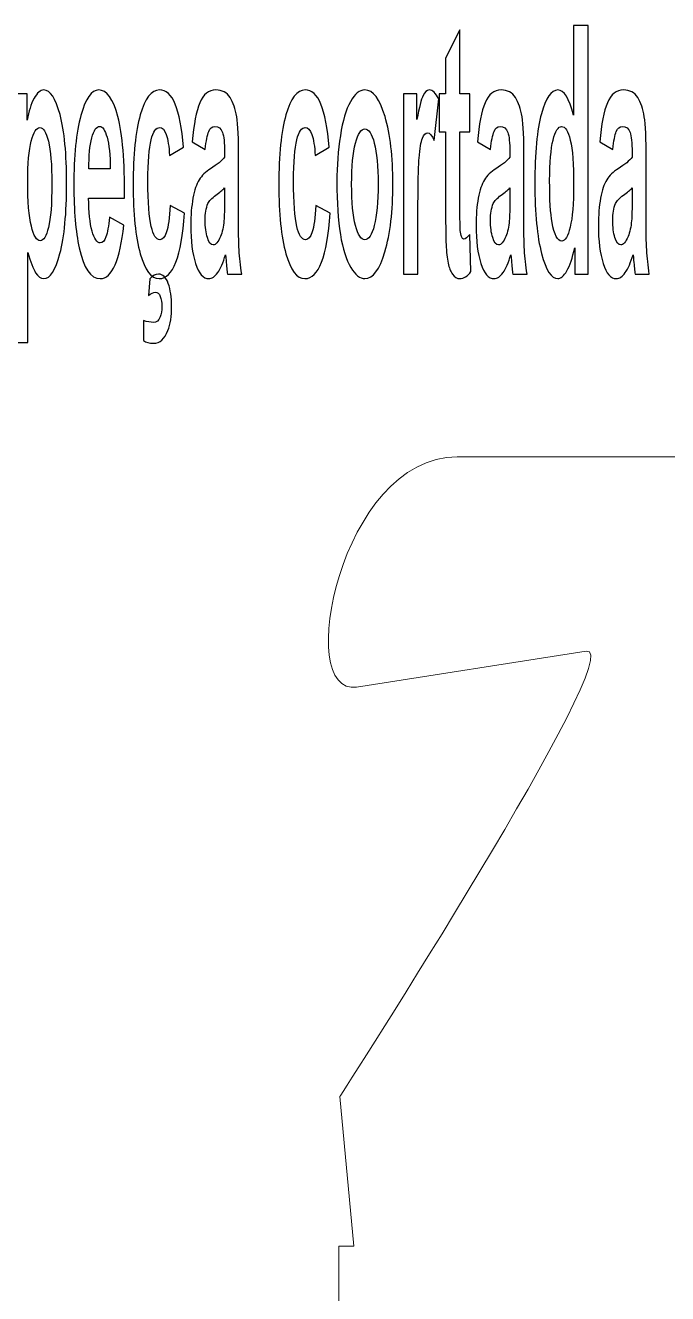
# Model space of a CAD drawing. Header units: millimetres. Extents: x -2444 to 3336, y -980 to 1690.
# Drawn here: x -1242.6 to -1094, y 91.4 to 384.9 of the extents above; entities that cross this region are included whole.
import ezdxf

# ---------------------------------------------------------------- set-up
doc = ezdxf.new("R2010")
doc.units = ezdxf.units.MM
doc.header["$MEASUREMENT"] = 0
doc.layers.add('Camada 1', color=7, linetype='Continuous')

msp = doc.modelspace()

# ---------------------------------------------------------------- linework, layer by layer
at = {"layer": 'Camada 1', "color": 242}
for points, knots in [([(-1112.4583, 327.2869), (-1112.4583, 327.2869), (-1115.5362, 327.2869), (-1115.5362, 327.2869), (-1115.5362, 327.2869), (-1115.5362, 327.2869), (-1115.5362, 333.4109), (-1115.5362, 333.4109), (-1115.5362, 333.4109), (-1116.0492, 331.0256), (-1116.6591, 329.2434), (-1117.3579, 328.0373), (-1117.3579, 328.0373), (-1118.0567, 326.8447), (-1118.7636, 326.2417), (-1119.4744, 326.2417), (-1119.4744, 326.2417), (-1120.9245, 326.2417), (-1122.1646, 328.1713), (-1123.1986, 332.0441), (-1123.1986, 332.0441), (-1124.2286, 335.9168), (-1124.7456, 341.3038), (-1124.7456, 348.2318), (-1124.7456, 348.2318), (-1124.7456, 355.3072), (-1124.2448, 360.6942), (-1123.239, 364.3793), (-1123.239, 364.3793), (-1122.2332, 368.0644), (-1120.9649, 369.9003), (-1119.43, 369.9003), (-1119.43, 369.9003), (-1118.0244, 369.9003), (-1116.8045, 367.9572), (-1115.7785, 364.0845), (-1115.7785, 364.0845), (-1115.7785, 364.0845), (-1115.7785, 384.8552), (-1115.7785, 384.8552), (-1115.7785, 384.8552), (-1115.7785, 384.8552), (-1112.4583, 384.8552), (-1112.4583, 384.8552), (-1112.4583, 384.8552), (-1112.4583, 384.8552), (-1112.4583, 327.2869), (-1112.4583, 327.2869)], [0, 0, 0, 0, 0.07692308, 0.07692308, 0.07692308, 0.07692308, 0.15384615, 0.15384615, 0.15384615, 0.15384615, 0.23076923, 0.23076923, 0.23076923, 0.23076923, 0.30769231, 0.30769231, 0.30769231, 0.30769231, 0.38461538, 0.38461538, 0.38461538, 0.38461538, 0.46153846, 0.46153846, 0.46153846, 0.46153846, 0.53846154, 0.53846154, 0.53846154, 0.53846154, 0.61538462, 0.61538462, 0.61538462, 0.61538462, 0.69230769, 0.69230769, 0.69230769, 0.69230769, 0.76923077, 0.76923077, 0.76923077, 0.76923077, 0.84615385, 0.84615385, 0.84615385, 0.84615385, 1, 1, 1, 1]), ([(-1139.7998, 369.0158), (-1139.7998, 369.0158), (-1139.7998, 360.252), (-1139.7998, 360.252), (-1139.7998, 360.252), (-1139.7998, 360.252), (-1142.0779, 360.252), (-1142.0779, 360.252), (-1142.0779, 360.252), (-1142.0779, 360.252), (-1142.0779, 343.354), (-1142.0779, 343.354), (-1142.0779, 343.354), (-1142.0779, 339.9235), (-1142.0577, 337.9268), (-1142.0133, 337.364), (-1142.0133, 337.364), (-1141.9689, 336.8012), (-1141.8719, 336.3322), (-1141.7144, 335.957), (-1141.7144, 335.957), (-1141.5609, 335.5952), (-1141.3751, 335.4076), (-1141.153, 335.4076), (-1141.153, 335.4076), (-1140.8419, 335.4076), (-1140.3976, 335.756), (-1139.8119, 336.4662), (-1139.8119, 336.4662), (-1139.8119, 336.4662), (-1139.5333, 327.8899), (-1139.5333, 327.8899), (-1139.5333, 327.8899), (-1140.3047, 326.7911), (-1141.1772, 326.2417), (-1142.1547, 326.2417), (-1142.1547, 326.2417), (-1142.7525, 326.2417), (-1143.2897, 326.5767), (-1143.7704, 327.2467), (-1143.7704, 327.2467), (-1144.2511, 327.9167), (-1144.6025, 328.7877), (-1144.8246, 329.8464), (-1144.8246, 329.8464), (-1145.0508, 330.9184), (-1145.2043, 332.3523), (-1145.2932, 334.1747), (-1145.2932, 334.1747), (-1145.3618, 335.4612), (-1145.3982, 338.0608), (-1145.3982, 341.9872), (-1145.3982, 341.9872), (-1145.3982, 341.9872), (-1145.3982, 360.252), (-1145.3982, 360.252), (-1145.3982, 360.252), (-1145.3982, 360.252), (-1146.925, 360.252), (-1146.925, 360.252), (-1146.925, 360.252), (-1146.925, 360.252), (-1146.925, 369.0158), (-1146.925, 369.0158), (-1146.925, 369.0158), (-1146.925, 369.0158), (-1145.3982, 369.0158), (-1145.3982, 369.0158), (-1145.3982, 369.0158), (-1145.3982, 369.0158), (-1145.3982, 377.2973), (-1145.3982, 377.2973), (-1145.3982, 377.2973), (-1145.3982, 377.2973), (-1142.0779, 383.8099), (-1142.0779, 383.8099), (-1142.0779, 383.8099), (-1142.0779, 383.8099), (-1142.0779, 369.0158), (-1142.0779, 369.0158), (-1142.0779, 369.0158), (-1142.0779, 369.0158), (-1139.7998, 369.0158), (-1139.7998, 369.0158)], [0, 0, 0, 0, 0.04545455, 0.04545455, 0.04545455, 0.04545455, 0.09090909, 0.09090909, 0.09090909, 0.09090909, 0.13636364, 0.13636364, 0.13636364, 0.13636364, 0.18181818, 0.18181818, 0.18181818, 0.18181818, 0.22727273, 0.22727273, 0.22727273, 0.22727273, 0.27272727, 0.27272727, 0.27272727, 0.27272727, 0.31818182, 0.31818182, 0.31818182, 0.31818182, 0.36363636, 0.36363636, 0.36363636, 0.36363636, 0.40909091, 0.40909091, 0.40909091, 0.40909091, 0.45454545, 0.45454545, 0.45454545, 0.45454545, 0.5, 0.5, 0.5, 0.5, 0.54545455, 0.54545455, 0.54545455, 0.54545455, 0.59090909, 0.59090909, 0.59090909, 0.59090909, 0.63636364, 0.63636364, 0.63636364, 0.63636364, 0.68181818, 0.68181818, 0.68181818, 0.68181818, 0.72727273, 0.72727273, 0.72727273, 0.72727273, 0.77272727, 0.77272727, 0.77272727, 0.77272727, 0.81818182, 0.81818182, 0.81818182, 0.81818182, 0.86363636, 0.86363636, 0.86363636, 0.86363636, 0.90909091, 0.90909091, 0.90909091, 0.90909091, 1, 1, 1, 1]), ([(-1245.3286, 369.0158), (-1245.3286, 369.0158), (-1242.2265, 369.0158), (-1242.2265, 369.0158), (-1242.2265, 369.0158), (-1242.2265, 369.0158), (-1242.2265, 362.8919), (-1242.2265, 362.8919), (-1242.2265, 362.8919), (-1241.8225, 364.9823), (-1241.2813, 366.6708), (-1240.5946, 367.9706), (-1240.5946, 367.9706), (-1239.9079, 369.2571), (-1239.1445, 369.9003), (-1238.3084, 369.9003), (-1238.3084, 369.9003), (-1236.8502, 369.9003), (-1235.6102, 367.9974), (-1234.5923, 364.1917), (-1234.5923, 364.1917), (-1233.5744, 360.3994), (-1233.0655, 355.0928), (-1233.0655, 348.3122), (-1233.0655, 348.3122), (-1233.0655, 341.3306), (-1233.5785, 335.9168), (-1234.6044, 332.0441), (-1234.6044, 332.0441), (-1235.6304, 328.1713), (-1236.8745, 326.2417), (-1238.3367, 326.2417), (-1238.3367, 326.2417), (-1239.0314, 326.2417), (-1239.6615, 326.6973), (-1240.227, 327.6219), (-1240.227, 327.6219), (-1240.7885, 328.5331), (-1241.3863, 330.101), (-1242.0083, 332.3255), (-1242.0083, 332.3255), (-1242.0083, 332.3255), (-1242.0083, 311.4476), (-1242.0083, 311.4476), (-1242.0083, 311.4476), (-1242.0083, 311.4476), (-1245.3286, 311.4476), (-1245.3286, 311.4476), (-1245.3286, 311.4476), (-1245.3286, 311.4476), (-1245.3286, 369.0158), (-1245.3286, 369.0158)], [0, 0, 0, 0, 0.07142857, 0.07142857, 0.07142857, 0.07142857, 0.14285714, 0.14285714, 0.14285714, 0.14285714, 0.21428571, 0.21428571, 0.21428571, 0.21428571, 0.28571429, 0.28571429, 0.28571429, 0.28571429, 0.35714286, 0.35714286, 0.35714286, 0.35714286, 0.42857143, 0.42857143, 0.42857143, 0.42857143, 0.5, 0.5, 0.5, 0.5, 0.57142857, 0.57142857, 0.57142857, 0.57142857, 0.64285714, 0.64285714, 0.64285714, 0.64285714, 0.71428571, 0.71428571, 0.71428571, 0.71428571, 0.78571429, 0.78571429, 0.78571429, 0.78571429, 0.85714286, 0.85714286, 0.85714286, 0.85714286, 1, 1, 1, 1]), ([(-1223.1573, 340.4729), (-1223.1573, 340.4729), (-1219.837, 338.6237), (-1219.837, 338.6237), (-1219.837, 338.6237), (-1220.2611, 334.5901), (-1220.9357, 331.5214), (-1221.8526, 329.4042), (-1221.8526, 329.4042), (-1222.7735, 327.3003), (-1223.9247, 326.2417), (-1225.3021, 326.2417), (-1225.3021, 326.2417), (-1227.4873, 326.2417), (-1229.1071, 328.6135), (-1230.1532, 333.3573), (-1230.1532, 333.3573), (-1230.9813, 337.163), (-1231.3973, 341.9604), (-1231.3973, 347.7628), (-1231.3973, 347.7628), (-1231.3973, 354.6774), (-1230.852, 360.1046), (-1229.7654, 364.0175), (-1229.7654, 364.0175), (-1228.6789, 367.9438), (-1227.3015, 369.9003), (-1225.6374, 369.9003), (-1225.6374, 369.9003), (-1223.7712, 369.9003), (-1222.2969, 367.85), (-1221.2144, 363.7495), (-1221.2144, 363.7495), (-1220.1359, 359.6489), (-1219.6189, 353.3641), (-1219.6674, 344.8951), (-1219.6674, 344.8951), (-1219.6674, 344.8951), (-1227.9801, 344.8951), (-1227.9801, 344.8951), (-1227.9801, 344.8951), (-1227.9559, 341.6254), (-1227.6893, 339.0793), (-1227.1763, 337.2568), (-1227.1763, 337.2568), (-1226.6674, 335.4344), (-1226.0291, 334.5231), (-1225.2698, 334.5231), (-1225.2698, 334.5231), (-1224.7487, 334.5231), (-1224.3125, 334.9921), (-1223.9611, 335.9302), (-1223.9611, 335.9302), (-1223.6056, 336.8682), (-1223.339, 338.3825), (-1223.1573, 340.4729)], [0, 0, 0, 0, 0.06666667, 0.06666667, 0.06666667, 0.06666667, 0.13333333, 0.13333333, 0.13333333, 0.13333333, 0.2, 0.2, 0.2, 0.2, 0.26666667, 0.26666667, 0.26666667, 0.26666667, 0.33333333, 0.33333333, 0.33333333, 0.33333333, 0.4, 0.4, 0.4, 0.4, 0.46666667, 0.46666667, 0.46666667, 0.46666667, 0.53333333, 0.53333333, 0.53333333, 0.53333333, 0.6, 0.6, 0.6, 0.6, 0.66666667, 0.66666667, 0.66666667, 0.66666667, 0.73333333, 0.73333333, 0.73333333, 0.73333333, 0.8, 0.8, 0.8, 0.8, 0.86666667, 0.86666667, 0.86666667, 0.86666667, 1, 1, 1, 1]), ([(-1205.9946, 356.6338), (-1205.9946, 356.6338), (-1209.2664, 354.7042), (-1209.2664, 354.7042), (-1209.2664, 354.7042), (-1209.3754, 356.8617), (-1209.6259, 358.4831), (-1210.0177, 359.5819), (-1210.0177, 359.5819), (-1210.4095, 360.6674), (-1210.9144, 361.2168), (-1211.5364, 361.2168), (-1211.5364, 361.2168), (-1212.3645, 361.2168), (-1213.0269, 360.2654), (-1213.5197, 358.3625), (-1213.5197, 358.3625), (-1214.0125, 356.4596), (-1214.2589, 353.2837), (-1214.2589, 348.8214), (-1214.2589, 348.8214), (-1214.2589, 343.8632), (-1214.0084, 340.3657), (-1213.5076, 338.3155), (-1213.5076, 338.3155), (-1213.0067, 336.2652), (-1212.3362, 335.2468), (-1211.496, 335.2468), (-1211.496, 335.2468), (-1210.8659, 335.2468), (-1210.3489, 335.8498), (-1209.949, 337.0424), (-1209.949, 337.0424), (-1209.5451, 338.2351), (-1209.2623, 340.2853), (-1209.0967, 343.2066), (-1209.0967, 343.2066), (-1209.0967, 343.2066), (-1205.825, 341.3574), (-1205.825, 341.3574), (-1205.825, 341.3574), (-1206.1643, 336.3724), (-1206.8146, 332.6069), (-1207.7759, 330.0608), (-1207.7759, 330.0608), (-1208.7372, 327.5147), (-1210.0258, 326.2417), (-1211.6455, 326.2417), (-1211.6455, 326.2417), (-1213.4793, 326.2417), (-1214.9455, 328.1713), (-1216.0361, 332.0173), (-1216.0361, 332.0173), (-1217.1307, 335.8766), (-1217.6761, 341.21), (-1217.6761, 348.0308), (-1217.6761, 348.0308), (-1217.6761, 354.932), (-1217.1267, 360.2922), (-1216.0321, 364.1381), (-1216.0321, 364.1381), (-1214.9375, 367.984), (-1213.455, 369.9003), (-1211.5849, 369.9003), (-1211.5849, 369.9003), (-1210.0581, 369.9003), (-1208.8423, 368.8014), (-1207.9375, 366.6172), (-1207.9375, 366.6172), (-1207.0367, 364.4329), (-1206.3905, 361.1096), (-1205.9946, 356.6338)], [0, 0, 0, 0, 0.05263158, 0.05263158, 0.05263158, 0.05263158, 0.10526316, 0.10526316, 0.10526316, 0.10526316, 0.15789474, 0.15789474, 0.15789474, 0.15789474, 0.21052632, 0.21052632, 0.21052632, 0.21052632, 0.26315789, 0.26315789, 0.26315789, 0.26315789, 0.31578947, 0.31578947, 0.31578947, 0.31578947, 0.36842105, 0.36842105, 0.36842105, 0.36842105, 0.42105263, 0.42105263, 0.42105263, 0.42105263, 0.47368421, 0.47368421, 0.47368421, 0.47368421, 0.52631579, 0.52631579, 0.52631579, 0.52631579, 0.57894737, 0.57894737, 0.57894737, 0.57894737, 0.63157895, 0.63157895, 0.63157895, 0.63157895, 0.68421053, 0.68421053, 0.68421053, 0.68421053, 0.73684211, 0.73684211, 0.73684211, 0.73684211, 0.78947368, 0.78947368, 0.78947368, 0.78947368, 0.84210526, 0.84210526, 0.84210526, 0.84210526, 0.89473684, 0.89473684, 0.89473684, 0.89473684, 1, 1, 1, 1]), ([(-1200.9981, 356.1514), (-1200.9981, 356.1514), (-1204.0033, 357.9203), (-1204.0033, 357.9203), (-1204.0033, 357.9203), (-1203.664, 361.994), (-1203.0783, 365.0091), (-1202.2503, 366.9656), (-1202.2503, 366.9656), (-1201.4222, 368.922), (-1200.1903, 369.9003), (-1198.5584, 369.9003), (-1198.5584, 369.9003), (-1197.076, 369.9003), (-1195.9693, 369.3241), (-1195.2422, 368.1582), (-1195.2422, 368.1582), (-1194.5192, 366.9924), (-1194.0062, 365.5183), (-1193.7114, 363.7227), (-1193.7114, 363.7227), (-1193.4165, 361.927), (-1193.267, 358.6439), (-1193.267, 353.8466), (-1193.267, 353.8466), (-1193.267, 353.8466), (-1193.3155, 340.9821), (-1193.3155, 340.9821), (-1193.3155, 340.9821), (-1193.3155, 337.3238), (-1193.263, 334.6169), (-1193.158, 332.8749), (-1193.158, 332.8749), (-1193.0529, 331.1328), (-1192.855, 329.2702), (-1192.5642, 327.2869), (-1192.5642, 327.2869), (-1192.5642, 327.2869), (-1195.8602, 327.2869), (-1195.8602, 327.2869), (-1195.8602, 327.2869), (-1195.945, 328.0105), (-1196.0541, 329.0826), (-1196.1793, 330.503), (-1196.1793, 330.503), (-1196.2318, 331.1596), (-1196.2722, 331.5884), (-1196.2964, 331.7894), (-1196.2964, 331.7894), (-1196.8619, 329.9402), (-1197.4678, 328.5599), (-1198.1141, 327.6353), (-1198.1141, 327.6353), (-1198.7604, 326.7107), (-1199.447, 326.2417), (-1200.1782, 326.2417), (-1200.1782, 326.2417), (-1201.4667, 326.2417), (-1202.4845, 327.4075), (-1203.2278, 329.7392), (-1203.2278, 329.7392), (-1203.971, 332.0575), (-1204.3426, 335.0055), (-1204.3426, 338.5701), (-1204.3426, 338.5701), (-1204.3426, 340.9151), (-1204.1729, 343.019), (-1203.8337, 344.8683), (-1203.8337, 344.8683), (-1203.4943, 346.7041), (-1203.0218, 348.1246), (-1202.4078, 349.1028), (-1202.4078, 349.1028), (-1201.7979, 350.081), (-1200.9173, 350.9387), (-1199.7661, 351.6757), (-1199.7661, 351.6757), (-1198.2151, 352.6405), (-1197.1366, 353.5517), (-1196.5388, 354.3826), (-1196.5388, 354.3826), (-1196.5388, 354.3826), (-1196.5388, 355.4948), (-1196.5388, 355.4948), (-1196.5388, 355.4948), (-1196.5388, 357.6389), (-1196.6963, 359.1665), (-1197.0114, 360.0912), (-1197.0114, 360.0912), (-1197.3305, 361.0024), (-1197.9283, 361.458), (-1198.8048, 361.458), (-1198.8048, 361.458), (-1199.3986, 361.458), (-1199.859, 361.0694), (-1200.1903, 360.2788), (-1200.1903, 360.2788), (-1200.5255, 359.5015), (-1200.7921, 358.1213), (-1200.9981, 356.1514)], [0, 0, 0, 0, 0.03846154, 0.03846154, 0.03846154, 0.03846154, 0.07692308, 0.07692308, 0.07692308, 0.07692308, 0.11538462, 0.11538462, 0.11538462, 0.11538462, 0.15384615, 0.15384615, 0.15384615, 0.15384615, 0.19230769, 0.19230769, 0.19230769, 0.19230769, 0.23076923, 0.23076923, 0.23076923, 0.23076923, 0.26923077, 0.26923077, 0.26923077, 0.26923077, 0.30769231, 0.30769231, 0.30769231, 0.30769231, 0.34615385, 0.34615385, 0.34615385, 0.34615385, 0.38461538, 0.38461538, 0.38461538, 0.38461538, 0.42307692, 0.42307692, 0.42307692, 0.42307692, 0.46153846, 0.46153846, 0.46153846, 0.46153846, 0.5, 0.5, 0.5, 0.5, 0.53846154, 0.53846154, 0.53846154, 0.53846154, 0.57692308, 0.57692308, 0.57692308, 0.57692308, 0.61538462, 0.61538462, 0.61538462, 0.61538462, 0.65384615, 0.65384615, 0.65384615, 0.65384615, 0.69230769, 0.69230769, 0.69230769, 0.69230769, 0.73076923, 0.73076923, 0.73076923, 0.73076923, 0.76923077, 0.76923077, 0.76923077, 0.76923077, 0.80769231, 0.80769231, 0.80769231, 0.80769231, 0.84615385, 0.84615385, 0.84615385, 0.84615385, 0.88461538, 0.88461538, 0.88461538, 0.88461538, 0.92307692, 0.92307692, 0.92307692, 0.92307692, 1, 1, 1, 1]), ([(-1172.3035, 356.6338), (-1172.3035, 356.6338), (-1175.5752, 354.7042), (-1175.5752, 354.7042), (-1175.5752, 354.7042), (-1175.6843, 356.8617), (-1175.9347, 358.4831), (-1176.3265, 359.5819), (-1176.3265, 359.5819), (-1176.7183, 360.6674), (-1177.2233, 361.2168), (-1177.8453, 361.2168), (-1177.8453, 361.2168), (-1178.6733, 361.2168), (-1179.3358, 360.2654), (-1179.8285, 358.3625), (-1179.8285, 358.3625), (-1180.3213, 356.4596), (-1180.5677, 353.2837), (-1180.5677, 348.8214), (-1180.5677, 348.8214), (-1180.5677, 343.8632), (-1180.3173, 340.3657), (-1179.8164, 338.3155), (-1179.8164, 338.3155), (-1179.3156, 336.2652), (-1178.645, 335.2468), (-1177.8049, 335.2468), (-1177.8049, 335.2468), (-1177.1748, 335.2468), (-1176.6577, 335.8498), (-1176.2579, 337.0424), (-1176.2579, 337.0424), (-1175.8539, 338.2351), (-1175.5712, 340.2853), (-1175.4056, 343.2066), (-1175.4056, 343.2066), (-1175.4056, 343.2066), (-1172.1338, 341.3574), (-1172.1338, 341.3574), (-1172.1338, 341.3574), (-1172.4731, 336.3724), (-1173.1234, 332.6069), (-1174.0848, 330.0608), (-1174.0848, 330.0608), (-1175.0461, 327.5147), (-1176.3346, 326.2417), (-1177.9543, 326.2417), (-1177.9543, 326.2417), (-1179.7881, 326.2417), (-1181.2544, 328.1713), (-1182.345, 332.0173), (-1182.345, 332.0173), (-1183.4396, 335.8766), (-1183.9849, 341.21), (-1183.9849, 348.0308), (-1183.9849, 348.0308), (-1183.9849, 354.932), (-1183.4356, 360.2922), (-1182.3409, 364.1381), (-1182.3409, 364.1381), (-1181.2463, 367.984), (-1179.7639, 369.9003), (-1177.8937, 369.9003), (-1177.8937, 369.9003), (-1176.3669, 369.9003), (-1175.1511, 368.8014), (-1174.2463, 366.6172), (-1174.2463, 366.6172), (-1173.3456, 364.4329), (-1172.6993, 361.1096), (-1172.3035, 356.6338)], [0, 0, 0, 0, 0.05263158, 0.05263158, 0.05263158, 0.05263158, 0.10526316, 0.10526316, 0.10526316, 0.10526316, 0.15789474, 0.15789474, 0.15789474, 0.15789474, 0.21052632, 0.21052632, 0.21052632, 0.21052632, 0.26315789, 0.26315789, 0.26315789, 0.26315789, 0.31578947, 0.31578947, 0.31578947, 0.31578947, 0.36842105, 0.36842105, 0.36842105, 0.36842105, 0.42105263, 0.42105263, 0.42105263, 0.42105263, 0.47368421, 0.47368421, 0.47368421, 0.47368421, 0.52631579, 0.52631579, 0.52631579, 0.52631579, 0.57894737, 0.57894737, 0.57894737, 0.57894737, 0.63157895, 0.63157895, 0.63157895, 0.63157895, 0.68421053, 0.68421053, 0.68421053, 0.68421053, 0.73684211, 0.73684211, 0.73684211, 0.73684211, 0.78947368, 0.78947368, 0.78947368, 0.78947368, 0.84210526, 0.84210526, 0.84210526, 0.84210526, 0.89473684, 0.89473684, 0.89473684, 0.89473684, 1, 1, 1, 1]), ([(-1170.5545, 348.6606), (-1170.5545, 352.3323), (-1170.2839, 355.8834), (-1169.7386, 359.3139), (-1169.7386, 359.3139), (-1169.1933, 362.7578), (-1168.4218, 365.3709), (-1167.4241, 367.18), (-1167.4241, 367.18), (-1166.4264, 368.989), (-1165.3156, 369.9003), (-1164.0837, 369.9003), (-1164.0837, 369.9003), (-1162.1812, 369.9003), (-1160.6261, 367.85), (-1159.4103, 363.7495), (-1159.4103, 363.7495), (-1158.1945, 359.6355), (-1157.5886, 354.463), (-1157.5886, 348.1916), (-1157.5886, 348.1916), (-1157.5886, 341.8666), (-1158.2026, 336.627), (-1159.4264, 332.4729), (-1159.4264, 332.4729), (-1160.6543, 328.3187), (-1162.1973, 326.2417), (-1164.0594, 326.2417), (-1164.0594, 326.2417), (-1165.2106, 326.2417), (-1166.3093, 327.1127), (-1167.3554, 328.8414), (-1167.3554, 328.8414), (-1168.3976, 330.57), (-1169.1933, 333.1027), (-1169.7386, 336.4528), (-1169.7386, 336.4528), (-1170.2839, 339.7895), (-1170.5545, 343.8632), (-1170.5545, 348.6606)], [0, 0, 0, 0, 0.09090909, 0.09090909, 0.09090909, 0.09090909, 0.18181818, 0.18181818, 0.18181818, 0.18181818, 0.27272727, 0.27272727, 0.27272727, 0.27272727, 0.36363636, 0.36363636, 0.36363636, 0.36363636, 0.45454545, 0.45454545, 0.45454545, 0.45454545, 0.54545455, 0.54545455, 0.54545455, 0.54545455, 0.63636364, 0.63636364, 0.63636364, 0.63636364, 0.72727273, 0.72727273, 0.72727273, 0.72727273, 0.81818182, 0.81818182, 0.81818182, 0.81818182, 1, 1, 1, 1]), ([(-1151.8004, 327.2869), (-1151.8004, 327.2869), (-1155.1206, 327.2869), (-1155.1206, 327.2869), (-1155.1206, 327.2869), (-1155.1206, 327.2869), (-1155.1206, 369.0158), (-1155.1206, 369.0158), (-1155.1206, 369.0158), (-1155.1206, 369.0158), (-1152.0427, 369.0158), (-1152.0427, 369.0158), (-1152.0427, 369.0158), (-1152.0427, 369.0158), (-1152.0427, 363.0929), (-1152.0427, 363.0929), (-1152.0427, 363.0929), (-1151.5136, 365.8935), (-1151.037, 367.7294), (-1150.6128, 368.6004), (-1150.6128, 368.6004), (-1150.1887, 369.4715), (-1149.708, 369.9003), (-1149.1708, 369.9003), (-1149.1708, 369.9003), (-1148.4115, 369.9003), (-1147.6803, 369.2035), (-1146.9775, 367.8232), (-1146.9775, 367.8232), (-1146.9775, 367.8232), (-1148.0075, 358.2017), (-1148.0075, 358.2017), (-1148.0075, 358.2017), (-1148.569, 359.4077), (-1149.0901, 360.0108), (-1149.5707, 360.0108), (-1149.5707, 360.0108), (-1150.0393, 360.0108), (-1150.4351, 359.5819), (-1150.7583, 358.7377), (-1150.7583, 358.7377), (-1151.0814, 357.8801), (-1151.3358, 356.3524), (-1151.5216, 354.128), (-1151.5216, 354.128), (-1151.7075, 351.9035), (-1151.8004, 347.2401), (-1151.8004, 340.1513), (-1151.8004, 340.1513), (-1151.8004, 340.1513), (-1151.8004, 327.2869), (-1151.8004, 327.2869)], [0, 0, 0, 0, 0.07142857, 0.07142857, 0.07142857, 0.07142857, 0.14285714, 0.14285714, 0.14285714, 0.14285714, 0.21428571, 0.21428571, 0.21428571, 0.21428571, 0.28571429, 0.28571429, 0.28571429, 0.28571429, 0.35714286, 0.35714286, 0.35714286, 0.35714286, 0.42857143, 0.42857143, 0.42857143, 0.42857143, 0.5, 0.5, 0.5, 0.5, 0.57142857, 0.57142857, 0.57142857, 0.57142857, 0.64285714, 0.64285714, 0.64285714, 0.64285714, 0.71428571, 0.71428571, 0.71428571, 0.71428571, 0.78571429, 0.78571429, 0.78571429, 0.78571429, 0.85714286, 0.85714286, 0.85714286, 0.85714286, 1, 1, 1, 1]), ([(-1135.0012, 356.1514), (-1135.0012, 356.1514), (-1138.0064, 357.9203), (-1138.0064, 357.9203), (-1138.0064, 357.9203), (-1137.6671, 361.994), (-1137.0814, 365.0091), (-1136.2534, 366.9656), (-1136.2534, 366.9656), (-1135.4253, 368.922), (-1134.1934, 369.9003), (-1132.5615, 369.9003), (-1132.5615, 369.9003), (-1131.0791, 369.9003), (-1129.9724, 369.3241), (-1129.2453, 368.1582), (-1129.2453, 368.1582), (-1128.5223, 366.9924), (-1128.0093, 365.5183), (-1127.7145, 363.7227), (-1127.7145, 363.7227), (-1127.4196, 361.927), (-1127.2701, 358.6439), (-1127.2701, 353.8466), (-1127.2701, 353.8466), (-1127.2701, 353.8466), (-1127.3186, 340.9821), (-1127.3186, 340.9821), (-1127.3186, 340.9821), (-1127.3186, 337.3238), (-1127.2661, 334.6169), (-1127.1611, 332.8749), (-1127.1611, 332.8749), (-1127.0561, 331.1328), (-1126.8581, 329.2702), (-1126.5673, 327.2869), (-1126.5673, 327.2869), (-1126.5673, 327.2869), (-1129.8633, 327.2869), (-1129.8633, 327.2869), (-1129.8633, 327.2869), (-1129.9481, 328.0105), (-1130.0572, 329.0826), (-1130.1824, 330.503), (-1130.1824, 330.503), (-1130.2349, 331.1596), (-1130.2753, 331.5884), (-1130.2995, 331.7894), (-1130.2995, 331.7894), (-1130.8651, 329.9402), (-1131.4709, 328.5599), (-1132.1172, 327.6353), (-1132.1172, 327.6353), (-1132.7635, 326.7107), (-1133.4502, 326.2417), (-1134.1813, 326.2417), (-1134.1813, 326.2417), (-1135.4698, 326.2417), (-1136.4877, 327.4075), (-1137.2309, 329.7392), (-1137.2309, 329.7392), (-1137.9741, 332.0575), (-1138.3457, 335.0055), (-1138.3457, 338.5701), (-1138.3457, 338.5701), (-1138.3457, 340.9151), (-1138.1761, 343.019), (-1137.8368, 344.8683), (-1137.8368, 344.8683), (-1137.4975, 346.7041), (-1137.0249, 348.1246), (-1136.4109, 349.1028), (-1136.4109, 349.1028), (-1135.801, 350.081), (-1134.9204, 350.9387), (-1133.7693, 351.6757), (-1133.7693, 351.6757), (-1132.2182, 352.6405), (-1131.1397, 353.5517), (-1130.5419, 354.3826), (-1130.5419, 354.3826), (-1130.5419, 354.3826), (-1130.5419, 355.4948), (-1130.5419, 355.4948), (-1130.5419, 355.4948), (-1130.5419, 357.6389), (-1130.6994, 359.1665), (-1131.0145, 360.0912), (-1131.0145, 360.0912), (-1131.3336, 361.0024), (-1131.9314, 361.458), (-1132.8079, 361.458), (-1132.8079, 361.458), (-1133.4017, 361.458), (-1133.8622, 361.0694), (-1134.1934, 360.2788), (-1134.1934, 360.2788), (-1134.5286, 359.5015), (-1134.7952, 358.1213), (-1135.0012, 356.1514)], [0, 0, 0, 0, 0.03846154, 0.03846154, 0.03846154, 0.03846154, 0.07692308, 0.07692308, 0.07692308, 0.07692308, 0.11538462, 0.11538462, 0.11538462, 0.11538462, 0.15384615, 0.15384615, 0.15384615, 0.15384615, 0.19230769, 0.19230769, 0.19230769, 0.19230769, 0.23076923, 0.23076923, 0.23076923, 0.23076923, 0.26923077, 0.26923077, 0.26923077, 0.26923077, 0.30769231, 0.30769231, 0.30769231, 0.30769231, 0.34615385, 0.34615385, 0.34615385, 0.34615385, 0.38461538, 0.38461538, 0.38461538, 0.38461538, 0.42307692, 0.42307692, 0.42307692, 0.42307692, 0.46153846, 0.46153846, 0.46153846, 0.46153846, 0.5, 0.5, 0.5, 0.5, 0.53846154, 0.53846154, 0.53846154, 0.53846154, 0.57692308, 0.57692308, 0.57692308, 0.57692308, 0.61538462, 0.61538462, 0.61538462, 0.61538462, 0.65384615, 0.65384615, 0.65384615, 0.65384615, 0.69230769, 0.69230769, 0.69230769, 0.69230769, 0.73076923, 0.73076923, 0.73076923, 0.73076923, 0.76923077, 0.76923077, 0.76923077, 0.76923077, 0.80769231, 0.80769231, 0.80769231, 0.80769231, 0.84615385, 0.84615385, 0.84615385, 0.84615385, 0.88461538, 0.88461538, 0.88461538, 0.88461538, 0.92307692, 0.92307692, 0.92307692, 0.92307692, 1, 1, 1, 1]), ([(-1106.7186, 356.1514), (-1106.7186, 356.1514), (-1109.7238, 357.9203), (-1109.7238, 357.9203), (-1109.7238, 357.9203), (-1109.3845, 361.994), (-1108.7988, 365.0091), (-1107.9707, 366.9656), (-1107.9707, 366.9656), (-1107.1427, 368.922), (-1105.9107, 369.9003), (-1104.2789, 369.9003), (-1104.2789, 369.9003), (-1102.7965, 369.9003), (-1101.6897, 369.3241), (-1100.9627, 368.1582), (-1100.9627, 368.1582), (-1100.2397, 366.9924), (-1099.7267, 365.5183), (-1099.4318, 363.7227), (-1099.4318, 363.7227), (-1099.1369, 361.927), (-1098.9875, 358.6439), (-1098.9875, 353.8466), (-1098.9875, 353.8466), (-1098.9875, 353.8466), (-1099.036, 340.9821), (-1099.036, 340.9821), (-1099.036, 340.9821), (-1099.036, 337.3238), (-1098.9834, 334.6169), (-1098.8784, 332.8749), (-1098.8784, 332.8749), (-1098.7734, 331.1328), (-1098.5755, 329.2702), (-1098.2847, 327.2869), (-1098.2847, 327.2869), (-1098.2847, 327.2869), (-1101.5807, 327.2869), (-1101.5807, 327.2869), (-1101.5807, 327.2869), (-1101.6655, 328.0105), (-1101.7746, 329.0826), (-1101.8998, 330.503), (-1101.8998, 330.503), (-1101.9523, 331.1596), (-1101.9927, 331.5884), (-1102.0169, 331.7894), (-1102.0169, 331.7894), (-1102.5824, 329.9402), (-1103.1883, 328.5599), (-1103.8346, 327.6353), (-1103.8346, 327.6353), (-1104.4808, 326.7107), (-1105.1675, 326.2417), (-1105.8986, 326.2417), (-1105.8986, 326.2417), (-1107.1871, 326.2417), (-1108.205, 327.4075), (-1108.9482, 329.7392), (-1108.9482, 329.7392), (-1109.6915, 332.0575), (-1110.063, 335.0055), (-1110.063, 338.5701), (-1110.063, 338.5701), (-1110.063, 340.9151), (-1109.8934, 343.019), (-1109.5541, 344.8683), (-1109.5541, 344.8683), (-1109.2148, 346.7041), (-1108.7422, 348.1246), (-1108.1283, 349.1028), (-1108.1283, 349.1028), (-1107.5183, 350.081), (-1106.6378, 350.9387), (-1105.4866, 351.6757), (-1105.4866, 351.6757), (-1103.9355, 352.6405), (-1102.8571, 353.5517), (-1102.2593, 354.3826), (-1102.2593, 354.3826), (-1102.2593, 354.3826), (-1102.2593, 355.4948), (-1102.2593, 355.4948), (-1102.2593, 355.4948), (-1102.2593, 357.6389), (-1102.4168, 359.1665), (-1102.7319, 360.0912), (-1102.7319, 360.0912), (-1103.051, 361.0024), (-1103.6488, 361.458), (-1104.5253, 361.458), (-1104.5253, 361.458), (-1105.119, 361.458), (-1105.5795, 361.0694), (-1105.9107, 360.2788), (-1105.9107, 360.2788), (-1106.246, 359.5015), (-1106.5126, 358.1213), (-1106.7186, 356.1514)], [0, 0, 0, 0, 0.03846154, 0.03846154, 0.03846154, 0.03846154, 0.07692308, 0.07692308, 0.07692308, 0.07692308, 0.11538462, 0.11538462, 0.11538462, 0.11538462, 0.15384615, 0.15384615, 0.15384615, 0.15384615, 0.19230769, 0.19230769, 0.19230769, 0.19230769, 0.23076923, 0.23076923, 0.23076923, 0.23076923, 0.26923077, 0.26923077, 0.26923077, 0.26923077, 0.30769231, 0.30769231, 0.30769231, 0.30769231, 0.34615385, 0.34615385, 0.34615385, 0.34615385, 0.38461538, 0.38461538, 0.38461538, 0.38461538, 0.42307692, 0.42307692, 0.42307692, 0.42307692, 0.46153846, 0.46153846, 0.46153846, 0.46153846, 0.5, 0.5, 0.5, 0.5, 0.53846154, 0.53846154, 0.53846154, 0.53846154, 0.57692308, 0.57692308, 0.57692308, 0.57692308, 0.61538462, 0.61538462, 0.61538462, 0.61538462, 0.65384615, 0.65384615, 0.65384615, 0.65384615, 0.69230769, 0.69230769, 0.69230769, 0.69230769, 0.73076923, 0.73076923, 0.73076923, 0.73076923, 0.76923077, 0.76923077, 0.76923077, 0.76923077, 0.80769231, 0.80769231, 0.80769231, 0.80769231, 0.84615385, 0.84615385, 0.84615385, 0.84615385, 0.88461538, 0.88461538, 0.88461538, 0.88461538, 0.92307692, 0.92307692, 0.92307692, 0.92307692, 1, 1, 1, 1]), ([(-1242.0568, 348.7946), (-1242.0568, 344.091), (-1241.7781, 340.6203), (-1241.2167, 338.3691), (-1241.2167, 338.3691), (-1240.6592, 336.1312), (-1239.9766, 335.0055), (-1239.1769, 335.0055), (-1239.1769, 335.0055), (-1238.4054, 335.0055), (-1237.7631, 336.0374), (-1237.2501, 338.101), (-1237.2501, 338.101), (-1236.7371, 340.1647), (-1236.4827, 343.5416), (-1236.4827, 348.2452), (-1236.4827, 348.2452), (-1236.4827, 352.6405), (-1236.7452, 355.8968), (-1237.2744, 358.0275), (-1237.2744, 358.0275), (-1237.7995, 360.1582), (-1238.4538, 361.2168), (-1239.2334, 361.2168), (-1239.2334, 361.2168), (-1240.0453, 361.2168), (-1240.7198, 360.1716), (-1241.253, 358.0811), (-1241.253, 358.0811), (-1241.7902, 355.9906), (-1242.0568, 352.8951), (-1242.0568, 348.7946)], [0, 0, 0, 0, 0.11111111, 0.11111111, 0.11111111, 0.11111111, 0.22222222, 0.22222222, 0.22222222, 0.22222222, 0.33333333, 0.33333333, 0.33333333, 0.33333333, 0.44444444, 0.44444444, 0.44444444, 0.44444444, 0.55555556, 0.55555556, 0.55555556, 0.55555556, 0.66666667, 0.66666667, 0.66666667, 0.66666667, 0.77777778, 0.77777778, 0.77777778, 0.77777778, 1, 1, 1, 1]), ([(-1222.9634, 351.6489), (-1222.9876, 354.8516), (-1223.234, 357.2905), (-1223.7066, 358.9521), (-1223.7066, 358.9521), (-1224.1792, 360.6272), (-1224.7528, 361.458), (-1225.4314, 361.458), (-1225.4314, 361.458), (-1226.1544, 361.458), (-1226.7522, 360.5736), (-1227.2248, 358.8181), (-1227.2248, 358.8181), (-1227.6974, 357.0627), (-1227.9276, 354.664), (-1227.9195, 351.6489), (-1227.9195, 351.6489), (-1227.9195, 351.6489), (-1222.9634, 351.6489), (-1222.9634, 351.6489)], [0, 0, 0, 0, 0.16666667, 0.16666667, 0.16666667, 0.16666667, 0.33333333, 0.33333333, 0.33333333, 0.33333333, 0.5, 0.5, 0.5, 0.5, 0.66666667, 0.66666667, 0.66666667, 0.66666667, 1, 1, 1, 1]), ([(-1121.3284, 348.9554), (-1121.3284, 344.4931), (-1121.1426, 341.2636), (-1120.7751, 339.2669), (-1120.7751, 339.2669), (-1120.2379, 336.3724), (-1119.4906, 334.9251), (-1118.5293, 334.9251), (-1118.5293, 334.9251), (-1117.7658, 334.9251), (-1117.1156, 336.0106), (-1116.5824, 338.1815), (-1116.5824, 338.1815), (-1116.0452, 340.3523), (-1115.7785, 343.5818), (-1115.7785, 347.8968), (-1115.7785, 347.8968), (-1115.7785, 352.7075), (-1116.0371, 356.1648), (-1116.5581, 358.2821), (-1116.5581, 358.2821), (-1117.0792, 360.3994), (-1117.7416, 361.458), (-1118.5535, 361.458), (-1118.5535, 361.458), (-1119.3412, 361.458), (-1119.9996, 360.4128), (-1120.5327, 358.3223), (-1120.5327, 358.3223), (-1121.0619, 356.2318), (-1121.3284, 353.1095), (-1121.3284, 348.9554)], [0, 0, 0, 0, 0.11111111, 0.11111111, 0.11111111, 0.11111111, 0.22222222, 0.22222222, 0.22222222, 0.22222222, 0.33333333, 0.33333333, 0.33333333, 0.33333333, 0.44444444, 0.44444444, 0.44444444, 0.44444444, 0.55555556, 0.55555556, 0.55555556, 0.55555556, 0.66666667, 0.66666667, 0.66666667, 0.66666667, 0.77777778, 0.77777778, 0.77777778, 0.77777778, 1, 1, 1, 1]), ([(-1167.1373, 348.071), (-1167.1373, 343.9302), (-1166.8424, 340.7543), (-1166.2527, 338.5567), (-1166.2527, 338.5567), (-1165.659, 336.3456), (-1164.9319, 335.2468), (-1164.0635, 335.2468), (-1164.0635, 335.2468), (-1163.1991, 335.2468), (-1162.472, 336.3456), (-1161.8863, 338.5567), (-1161.8863, 338.5567), (-1161.3006, 340.7543), (-1161.0058, 343.957), (-1161.0058, 348.1514), (-1161.0058, 348.1514), (-1161.0058, 352.2385), (-1161.3006, 355.3876), (-1161.8863, 357.5853), (-1161.8863, 357.5853), (-1162.472, 359.7964), (-1163.1991, 360.8952), (-1164.0635, 360.8952), (-1164.0635, 360.8952), (-1164.9319, 360.8952), (-1165.659, 359.7964), (-1166.2527, 357.5853), (-1166.2527, 357.5853), (-1166.8424, 355.3876), (-1167.1373, 352.2117), (-1167.1373, 348.071)], [0, 0, 0, 0, 0.11111111, 0.11111111, 0.11111111, 0.11111111, 0.22222222, 0.22222222, 0.22222222, 0.22222222, 0.33333333, 0.33333333, 0.33333333, 0.33333333, 0.44444444, 0.44444444, 0.44444444, 0.44444444, 0.55555556, 0.55555556, 0.55555556, 0.55555556, 0.66666667, 0.66666667, 0.66666667, 0.66666667, 0.77777778, 0.77777778, 0.77777778, 0.77777778, 1, 1, 1, 1]), ([(-1196.5388, 347.2267), (-1196.9629, 346.7577), (-1197.6375, 346.1949), (-1198.5625, 345.5383), (-1198.5625, 345.5383), (-1199.4834, 344.8817), (-1200.0893, 344.2384), (-1200.372, 343.622), (-1200.372, 343.622), (-1200.8042, 342.5902), (-1201.0224, 341.3038), (-1201.0224, 339.7359), (-1201.0224, 339.7359), (-1201.0224, 338.1815), (-1200.8486, 336.8548), (-1200.5013, 335.7292), (-1200.5013, 335.7292), (-1200.1539, 334.6035), (-1199.7136, 334.0407), (-1199.1764, 334.0407), (-1199.1764, 334.0407), (-1198.5786, 334.0407), (-1198.005, 334.6973), (-1197.4598, 335.9972), (-1197.4598, 335.9972), (-1197.0599, 337.0022), (-1196.7933, 338.2083), (-1196.6681, 339.6555), (-1196.6681, 339.6555), (-1196.5832, 340.5935), (-1196.5388, 342.3892), (-1196.5388, 345.0291), (-1196.5388, 345.0291), (-1196.5388, 345.0291), (-1196.5388, 347.2267), (-1196.5388, 347.2267)], [0, 0, 0, 0, 0.1, 0.1, 0.1, 0.1, 0.2, 0.2, 0.2, 0.2, 0.3, 0.3, 0.3, 0.3, 0.4, 0.4, 0.4, 0.4, 0.5, 0.5, 0.5, 0.5, 0.6, 0.6, 0.6, 0.6, 0.7, 0.7, 0.7, 0.7, 0.8, 0.8, 0.8, 0.8, 1, 1, 1, 1]), ([(-1130.5419, 347.2267), (-1130.966, 346.7577), (-1131.6406, 346.1949), (-1132.5656, 345.5383), (-1132.5656, 345.5383), (-1133.4865, 344.8817), (-1134.0924, 344.2384), (-1134.3751, 343.622), (-1134.3751, 343.622), (-1134.8073, 342.5902), (-1135.0255, 341.3038), (-1135.0255, 339.7359), (-1135.0255, 339.7359), (-1135.0255, 338.1815), (-1134.8518, 336.8548), (-1134.5044, 335.7292), (-1134.5044, 335.7292), (-1134.157, 334.6035), (-1133.7167, 334.0407), (-1133.1795, 334.0407), (-1133.1795, 334.0407), (-1132.5817, 334.0407), (-1132.0081, 334.6973), (-1131.4629, 335.9972), (-1131.4629, 335.9972), (-1131.063, 337.0022), (-1130.7964, 338.2083), (-1130.6712, 339.6555), (-1130.6712, 339.6555), (-1130.5864, 340.5935), (-1130.5419, 342.3892), (-1130.5419, 345.0291), (-1130.5419, 345.0291), (-1130.5419, 345.0291), (-1130.5419, 347.2267), (-1130.5419, 347.2267)], [0, 0, 0, 0, 0.1, 0.1, 0.1, 0.1, 0.2, 0.2, 0.2, 0.2, 0.3, 0.3, 0.3, 0.3, 0.4, 0.4, 0.4, 0.4, 0.5, 0.5, 0.5, 0.5, 0.6, 0.6, 0.6, 0.6, 0.7, 0.7, 0.7, 0.7, 0.8, 0.8, 0.8, 0.8, 1, 1, 1, 1]), ([(-1102.2593, 347.2267), (-1102.6834, 346.7577), (-1103.3579, 346.1949), (-1104.2829, 345.5383), (-1104.2829, 345.5383), (-1105.2039, 344.8817), (-1105.8097, 344.2384), (-1106.0925, 343.622), (-1106.0925, 343.622), (-1106.5247, 342.5902), (-1106.7428, 341.3038), (-1106.7428, 339.7359), (-1106.7428, 339.7359), (-1106.7428, 338.1815), (-1106.5691, 336.8548), (-1106.2217, 335.7292), (-1106.2217, 335.7292), (-1105.8744, 334.6035), (-1105.4341, 334.0407), (-1104.8969, 334.0407), (-1104.8969, 334.0407), (-1104.2991, 334.0407), (-1103.7255, 334.6973), (-1103.1802, 335.9972), (-1103.1802, 335.9972), (-1102.7803, 337.0022), (-1102.5137, 338.2083), (-1102.3885, 339.6555), (-1102.3885, 339.6555), (-1102.3037, 340.5935), (-1102.2593, 342.3892), (-1102.2593, 345.0291), (-1102.2593, 345.0291), (-1102.2593, 345.0291), (-1102.2593, 347.2267), (-1102.2593, 347.2267)], [0, 0, 0, 0, 0.1, 0.1, 0.1, 0.1, 0.2, 0.2, 0.2, 0.2, 0.3, 0.3, 0.3, 0.3, 0.4, 0.4, 0.4, 0.4, 0.5, 0.5, 0.5, 0.5, 0.6, 0.6, 0.6, 0.6, 0.7, 0.7, 0.7, 0.7, 0.8, 0.8, 0.8, 0.8, 1, 1, 1, 1]), ([(-1215.2404, 311.93), (-1215.2404, 311.93), (-1215.2404, 316.5398), (-1215.2404, 316.5398), (-1215.2404, 316.5398), (-1214.4245, 316.2583), (-1213.6772, 316.1109), (-1212.9946, 316.1109), (-1212.9946, 316.1109), (-1212.2918, 316.1109), (-1211.7667, 316.5264), (-1211.4274, 317.3706), (-1211.4274, 317.3706), (-1211.1648, 318.0004), (-1211.0356, 318.8044), (-1211.0356, 319.8095), (-1211.0356, 319.8095), (-1211.0356, 320.6939), (-1211.1567, 321.4711), (-1211.4031, 322.1277), (-1211.4031, 322.1277), (-1211.6495, 322.7844), (-1212.0292, 323.106), (-1212.5422, 323.106), (-1212.5422, 323.106), (-1213.0511, 323.106), (-1213.5681, 322.838), (-1214.1013, 322.3153), (-1214.1013, 322.3153), (-1214.1013, 322.3153), (-1213.7903, 326.2149), (-1213.7903, 326.2149), (-1213.7903, 326.2149), (-1213.1764, 326.9385), (-1212.5139, 327.2869), (-1211.803, 327.2869), (-1211.803, 327.2869), (-1210.8134, 327.2869), (-1210.0662, 326.5633), (-1209.5532, 325.1294), (-1209.5532, 325.1294), (-1209.0402, 323.6822), (-1208.7817, 321.9267), (-1208.7817, 319.8631), (-1208.7817, 319.8631), (-1208.7817, 317.5448), (-1209.0644, 315.6821), (-1209.6339, 314.2349), (-1209.6339, 314.2349), (-1210.4014, 312.265), (-1211.5001, 311.2868), (-1212.93, 311.2868), (-1212.93, 311.2868), (-1213.9478, 311.2868), (-1214.7193, 311.5012), (-1215.2404, 311.93)], [0, 0, 0, 0, 0.06666667, 0.06666667, 0.06666667, 0.06666667, 0.13333333, 0.13333333, 0.13333333, 0.13333333, 0.2, 0.2, 0.2, 0.2, 0.26666667, 0.26666667, 0.26666667, 0.26666667, 0.33333333, 0.33333333, 0.33333333, 0.33333333, 0.4, 0.4, 0.4, 0.4, 0.46666667, 0.46666667, 0.46666667, 0.46666667, 0.53333333, 0.53333333, 0.53333333, 0.53333333, 0.6, 0.6, 0.6, 0.6, 0.66666667, 0.66666667, 0.66666667, 0.66666667, 0.73333333, 0.73333333, 0.73333333, 0.73333333, 0.8, 0.8, 0.8, 0.8, 0.86666667, 0.86666667, 0.86666667, 0.86666667, 1, 1, 1, 1])]:
    msp.add_open_spline(points, degree=3, knots=knots, dxfattribs=at)
at = {"layer": 'Camada 1', "color": 250, "lineweight": 9}
for points in [[(-1142.6858, 285), (-1142.6858, 285), (-852.843, 285), (-852.843, 285), (-852.843, 285), (-841.7211, 285), (-832.6214, 278.25), (-832.6214, 270), (-832.6214, 270), (-832.6214, 270), (-832.6214, -35.1122), (-832.6214, -35.1122), (-832.6214, -35.1122), (-832.6214, -35.1122), (-499.2322, -35.1122), (-499.2322, -35.1122), (-499.2322, -35.1122), (-499.2322, -35.1122), (-499.2322, -65.1122), (-499.2322, -65.1122), (-499.2322, -65.1122), (-499.2322, -65.1122), (-847.5322, -65.1122), (-847.5322, -65.1122), (-847.5322, -65.1122), (-847.5322, -65.1122), (-847.5322, -65), (-847.5322, -65), (-847.5322, -65), (-847.5322, -65), (-1168.0302, -65), (-1168.0302, -65), (-1168.0302, -65), (-1168.9154, -65), (-1169.6465, -64.4595), (-1169.648, -63.8), (-1169.648, -63.8), (-1169.648, -63.8), (-1170.0705, 102.3766), (-1170.0705, 102.3766), (-1170.0705, 102.3766), (-1170.0705, 102.3766), (-1166.6519, 102.3567), (-1166.6519, 102.3567), (-1166.6519, 102.3567), (-1166.6519, 102.3567), (-1169.8597, 136.9798), (-1169.8597, 136.9798), (-1169.8597, 136.9798), (-1169.8597, 136.9798), (-1102.4721, 241.6377), (-1112.8851, 240.0125), (-1112.8851, 240.0125), (-1112.8851, 240.0125), (-1165.9923, 231.7233), (-1165.9923, 231.7233), (-1165.9923, 231.7233), (-1180.5017, 229.4587), (-1169.8597, 285), (-1142.6858, 285)], [(-1880.212, 282.5943), (-1880.212, 282.5943), (-1590.3692, 282.5943), (-1590.3692, 282.5943), (-1590.3692, 282.5943), (-1579.2473, 282.5943), (-1570.1476, 275.8443), (-1570.1476, 267.5943), (-1570.1476, 267.5943), (-1570.1476, 267.5943), (-1570.1476, -37.5179), (-1570.1476, -37.5179), (-1570.1476, -37.5179), (-1570.1476, -37.5179), (-1236.7584, -37.5179), (-1236.7584, -37.5179), (-1236.7584, -37.5179), (-1236.7584, -37.5179), (-1236.7584, -67.5179), (-1236.7584, -67.5179), (-1236.7584, -67.5179), (-1236.7584, -67.5179), (-1585.0584, -67.5179), (-1585.0584, -67.5179), (-1585.0584, -67.5179), (-1585.0584, -67.5179), (-1585.0584, -67.4057), (-1585.0584, -67.4057), (-1585.0584, -67.4057), (-1585.0584, -67.4057), (-1905.5564, -67.4057), (-1905.5564, -67.4057), (-1905.5564, -67.4057), (-1906.4416, -67.4057), (-1907.1727, -66.8652), (-1907.1742, -66.2057), (-1907.1742, -66.2057), (-1907.1742, -66.2057), (-1907.5967, 99.9709), (-1907.5967, 99.9709), (-1907.5967, 99.9709), (-1907.5967, 99.9709), (-1904.1781, 99.951), (-1904.1781, 99.951), (-1904.1781, 99.951), (-1904.1781, 99.951), (-1907.3859, 134.5741), (-1907.3859, 134.5741), (-1907.3859, 134.5741), (-1907.3859, 134.5741), (-1839.9983, 239.232), (-1850.4113, 237.6068), (-1850.4113, 237.6068), (-1850.4113, 237.6068), (-1903.5185, 229.3176), (-1903.5185, 229.3176), (-1903.5185, 229.3176), (-1918.0279, 227.053), (-1907.3859, 282.5943), (-1880.212, 282.5943)]]:
    msp.add_open_spline(points, degree=3, knots=[0, 0, 0, 0, 0.0625, 0.0625, 0.0625, 0.0625, 0.125, 0.125, 0.125, 0.125, 0.1875, 0.1875, 0.1875, 0.1875, 0.25, 0.25, 0.25, 0.25, 0.3125, 0.3125, 0.3125, 0.3125, 0.375, 0.375, 0.375, 0.375, 0.4375, 0.4375, 0.4375, 0.4375, 0.5, 0.5, 0.5, 0.5, 0.5625, 0.5625, 0.5625, 0.5625, 0.625, 0.625, 0.625, 0.625, 0.6875, 0.6875, 0.6875, 0.6875, 0.75, 0.75, 0.75, 0.75, 0.8125, 0.8125, 0.8125, 0.8125, 0.875, 0.875, 0.875, 0.875, 1, 1, 1, 1], dxfattribs=at)

doc.saveas('drawing.dxf')
